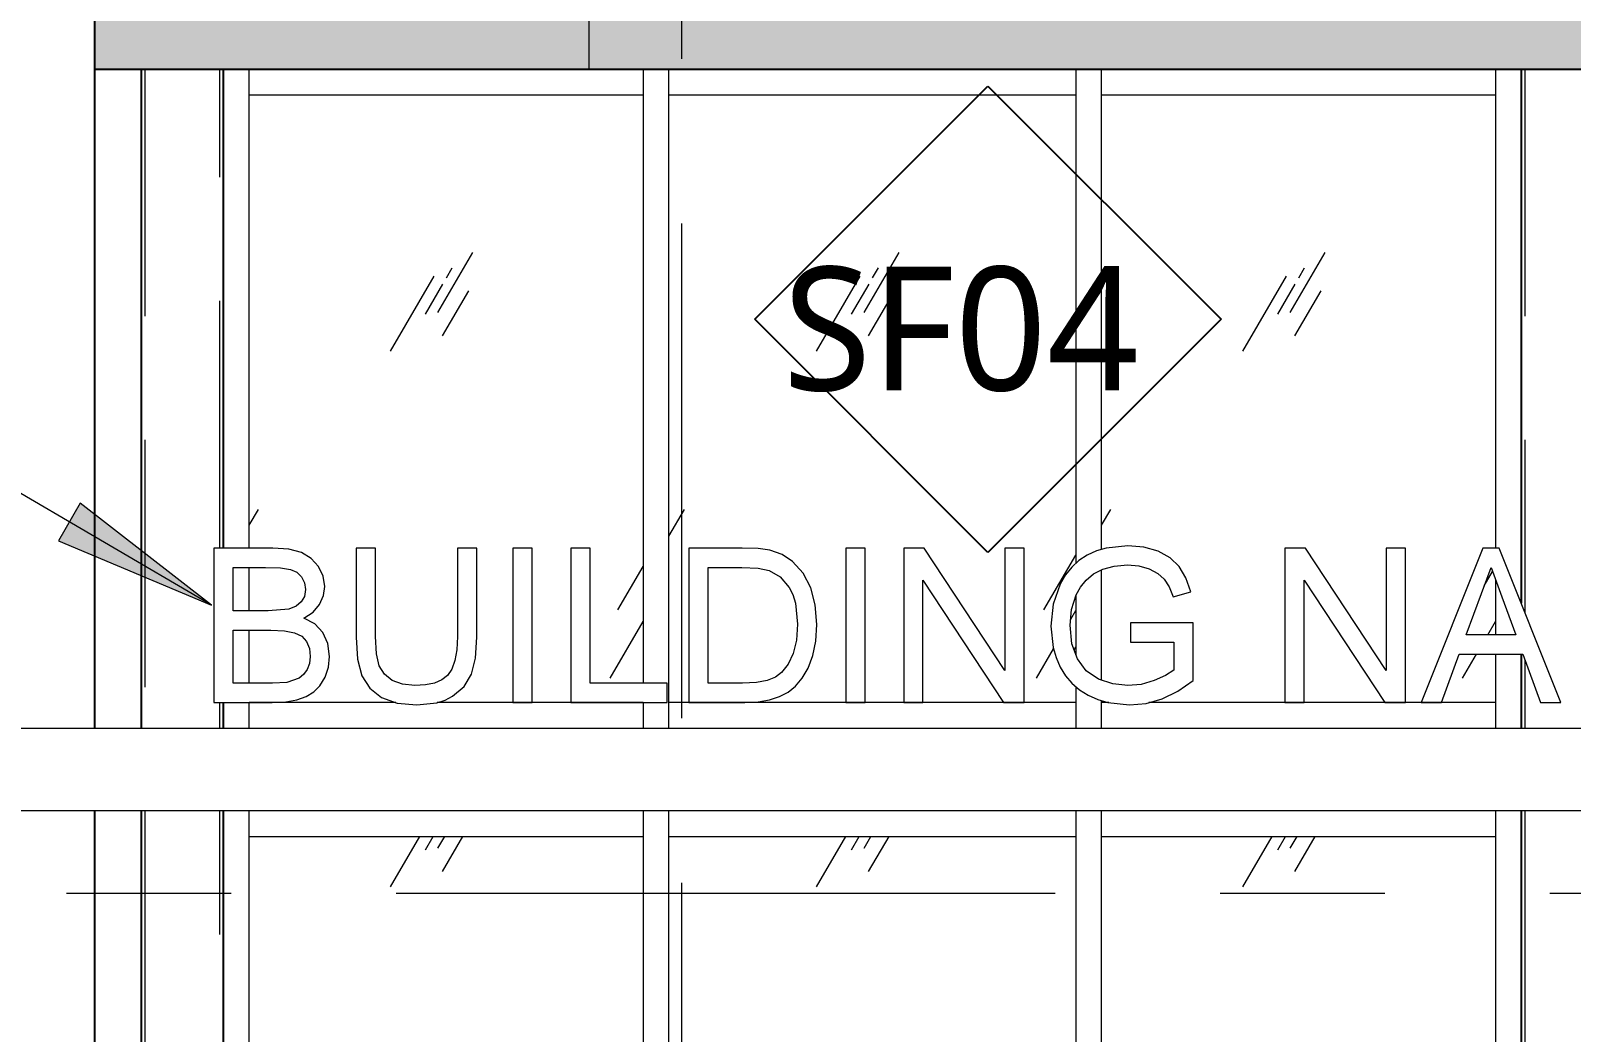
# Model space of a CAD drawing. Header units: inches. Extents: x 6 to 15224, y -733 to 6300.
# Drawn here: x 1395 to 1544.5, y 5207.5 to 5304.7 of the extents above; entities that cross this region are included whole.
import ezdxf

# ---------------------------------------------------------------- set-up
doc = ezdxf.new("R2010")
doc.units = ezdxf.units.IN
doc.header["$MEASUREMENT"] = 0
for name, pattern in [('Center 1_2_', [112, 64, -16, 16, -16]), ('Center 3_8_', [96, 48, -16, 16, -16]), ('Hidden 3_16_', [36, 24, -12])]:
    doc.linetypes.add(name, pattern=pattern)
for name, color, linetype, lineweight in [('A-ANNO-NOTE', 131, 'Continuous', 25), ('A-DETL', 90, 'Continuous', 13), ('A-FLOR-LEVL', 51, 'Continuous', 13), ('A-GENM', 13, 'Continuous', 18), ('A-GLAZ-CURT', 52, 'Continuous', 13), ('A-GLAZ-CWMG', 51, 'Continuous', 13), ('A-ROOF', 132, 'Continuous', 18), ('A-WALL', 113, 'Continuous', 25), ('A-WALL-PATT', 111, 'Continuous', 25), ('G-ANNO-TEXT', 231, 'Continuous', 13), ('S-COLS', 52, 'Continuous', 25), ('S-GRID', 1, 'Continuous', 13)]:
    doc.layers.add(name, color=color, linetype=linetype, lineweight=lineweight)
doc.styles.add('Open Sans_5', font='OpenSans-Regular.ttf', dxfattribs={"height": 12})

# ---------------------------------------------------------------- blocks, each defined once
blk = doc.blocks.new('HSS-Hollow Structural Section-Column-IL - HSS8X8X_375-12383870-WEST ELEVATION')
at = {"layer": 'S-COLS'}
for p, q in [((-3865.5, 5301), (-3865.5, 5237)), ((-3857.5, 5254.5), (-3857.5, 5301)), ((-3857.5, 5237), (-3857.5, 5239.51)), ((-3865.5, 5229), (-3865.5, 5109)), ((-3857.5, 5109), (-3857.5, 5229))]:
    blk.add_line(p, q, dxfattribs=at)
at = {"layer": 'S-COLS', "linetype": 'Hidden 3_16_', "lineweight": 18}
for p, q in [((-3865.15, 5301), (-3865.15, 5237)), ((-3857.85, 5254.5), (-3857.85, 5301)), ((-3857.85, 5237), (-3857.85, 5239.51)), ((-3865.15, 5229), (-3865.15, 5109)), ((-3857.85, 5109), (-3857.85, 5229))]:
    blk.add_line(p, q, dxfattribs=at)
blk = doc.blocks.new('HSS-Hollow Structural Section-Column-IL - HSS8X8X_375-V57-WEST ELEVATION')
at = {"layer": 'S-COLS'}
for p, q in [((-3731.5, 5301), (-3731.5, 5249.14)), ((-3731.5, 5244.19), (-3731.5, 5237)), ((-3731.5, 5229), (-3731.5, 5109))]:
    blk.add_line(p, q, dxfattribs=at)
at = {"layer": 'S-COLS', "linetype": 'Hidden 3_16_', "lineweight": 18}
for p, q in [((-3731.15, 5301), (-3731.15, 5248.27)), ((-3731.15, 5243.65), (-3731.15, 5237)), ((-3731.15, 5229), (-3731.15, 5109))]:
    blk.add_line(p, q, dxfattribs=at)
blk = doc.blocks.new('Rectangular Mullion - 2 1_2_ x 5_-20065410-WEST ELEVATION')
at = {"layer": 'A-GLAZ-CWMG'}
for q in [(-3855, 5301), (-3825.8125, 5298.5)]:
    blk.add_line((-3855, 5298.5), q, dxfattribs=at)
blk = doc.blocks.new('Rectangular Mullion - 2 1_2_ x 5_-20066110-WEST ELEVATION')
at = {"layer": 'A-GLAZ-CWMG'}
for p, q in [((-3772.25, 5298.5), (-3772.25, 5301)), ((-3734, 5301), (-3734, 5298.5)), ((-3772.25, 5298.5), (-3734, 5298.5))]:
    blk.add_line(p, q, dxfattribs=at)
blk = doc.blocks.new('System Panel - Glazed-20066122-WEST ELEVATION')
at = {"layer": 'A-GLAZ-CURT'}
h = blk.add_hatch(dxfattribs=at)
h.set_pattern_fill('FP_127', color=256, style=0, pattern_type=2)
h.set_pattern_definition([(59.808, (-3828.378, 5308.806), (144.0017, 239.99866), [9, -754.581]), (59.808, (-3829.112, 5302.193), (144.0017, 239.99866), [12, -751.581]), (59.808, (-3823.927, 5307.623), (144.0017, 239.99866), [6, -757.581]), (59.808, (-3825.516, 5304.844), (144.0017, 239.99866), [2, -761.581]), (59.808, (-3822.821, 5305.598), (144.0017, 239.99866), [15, -748.581]), (59.808, (-3797.403, 5275.404), (144.0017, 239.99866), [5.062, -758.519]), (59.808, (-3797.844, 5277.668), (144.0017, 239.99866), [6.75, -756.831]), (59.808, (-3799.053, 5277.525), (144.0017, 239.99866), [3.375, -760.206]), (59.808, (-3797.022, 5281.029), (144.0017, 239.99866), [1.125, -762.456]), (59.808, (-3802.236, 5274.297), (144.0017, 239.99866), [8.438, -755.144])])
h.paths.add_polyline_path([(-3855, 5239.5), (-3840.76, 5239.5), (-3842.16, 5240), (-3843.3, 5240.89), (-3844.1, 5242.25), (-3844.48, 5243.72), (-3844.63, 5245.92), (-3844.63, 5254.5), (-3842.75, 5254.5), (-3842.75, 5245.85), (-3842.66, 5244.23), (-3842.38, 5243.06), (-3841.88, 5242.25), (-3841.11, 5241.65), (-3840.11, 5241.27), (-3838.73, 5241.16), (-3837.88, 5241.21), (-3836.79, 5241.49), (-3836.29, 5241.7), (-3835.65, 5242.27), (-3835.32, 5242.74), (-3834.98, 5243.83), (-3834.85, 5244.63), (-3834.79, 5245.92), (-3834.79, 5254.5), (-3832.92, 5254.5), (-3832.92, 5245.85), (-3833.1, 5243.57), (-3833.42, 5242.27), (-3834.14, 5241.06), (-3835.26, 5240.11), (-3836.29, 5239.64), (-3836.74, 5239.5), (-3823.78, 5239.51), (-3823.78, 5254.5), (-3821.91, 5254.5), (-3821.91, 5241.38), (-3816.75, 5241.38), (-3816.75, 5298.5), (-3855, 5298.5), (-3855, 5254.5), (-3851.95, 5254.44), (-3851, 5254.35), (-3849.92, 5254.06), (-3848.98, 5253.5), (-3848.27, 5252.7), (-3847.82, 5251.77), (-3847.67, 5250.78), (-3847.83, 5249.81), (-3848.17, 5249.03), (-3848.8, 5248.29), (-3849.69, 5247.71), (-3848.63, 5247.15), (-3847.85, 5246.31), (-3847.36, 5245.23), (-3847.2, 5243.96), (-3847.36, 5242.78), (-3847.64, 5241.96), (-3848.14, 5241.14), (-3848.79, 5240.5), (-3849.47, 5240.09), (-3850.36, 5239.77), (-3851.45, 5239.57), (-3853.83, 5239.51), (-3855, 5239.51)])
h.paths.add_polyline_path([(-3829.4, 5239.51), (-3829.4, 5254.5), (-3827.53, 5254.5), (-3827.53, 5239.51), (-3828.72, 5239.51)])
h.paths.add_polyline_path([(-3855, 5241.38), (-3852.73, 5241.38), (-3851.14, 5241.52), (-3850.16, 5241.87), (-3849.69, 5242.27), (-3849.38, 5242.7), (-3849.15, 5243.29), (-3849.08, 5243.98), (-3849.16, 5244.74), (-3849.43, 5245.42), (-3849.9, 5245.94), (-3850.6, 5246.29), (-3851.58, 5246.47), (-3853.83, 5246.54), (-3855, 5246.54)])
h.paths.add_polyline_path([(-3853.83, 5248.41), (-3852.73, 5248.44), (-3851.15, 5248.57), (-3850.45, 5248.85), (-3849.92, 5249.31), (-3849.63, 5249.88), (-3849.54, 5250.48), (-3849.64, 5251.14), (-3849.92, 5251.71), (-3850.52, 5252.21), (-3851.15, 5252.45), (-3851.95, 5252.58), (-3855, 5252.63), (-3855, 5248.41)])
blk = doc.blocks.new('Rectangular Mullion - 2 1_2_ x 5_-12391196-WEST ELEVATION')
at = {"layer": 'A-GLAZ-CWMG'}
for p, q in [((-3734, 5238.25), (-3734, 5237)), ((-3731.5, 5237), (-3731.5, 5238.25)), ((-3734, 5229), (-3734, 5227.75)), ((-3731.5, 5227.75), (-3731.5, 5229))]:
    blk.add_line(p, q, dxfattribs=at)
blk = doc.blocks.new('System Panel - Glazed-20066124-WEST ELEVATION')
at = {"layer": 'A-GLAZ-CURT'}
h = blk.add_hatch(dxfattribs=at)
h.set_pattern_fill('FP_128', color=256, style=0, pattern_type=2)
h.set_pattern_definition([(59.808, (-3828.378, 5256.806), (144.0017, 239.99866), [9, -754.581]), (59.808, (-3829.112, 5250.193), (144.0017, 239.99866), [12, -751.581]), (59.808, (-3823.927, 5255.623), (144.0017, 239.99866), [6, -757.581]), (59.808, (-3825.516, 5252.844), (144.0017, 239.99866), [2, -761.581]), (59.808, (-3822.821, 5253.598), (144.0017, 239.99866), [15, -748.581]), (59.808, (-3797.403, 5223.404), (144.0017, 239.99866), [5.062, -758.519]), (59.808, (-3797.844, 5225.668), (144.0017, 239.99866), [6.75, -756.831]), (59.808, (-3799.053, 5225.525), (144.0017, 239.99866), [3.375, -760.206]), (59.808, (-3797.022, 5229.029), (144.0017, 239.99866), [1.125, -762.456]), (59.808, (-3802.236, 5222.297), (144.0017, 239.99866), [8.438, -755.144])])
h.paths.add_polyline_path([(-3855, 5207.5), (-3816.75, 5207.5), (-3816.75, 5226.5), (-3855, 5226.5), (-3855, 5214.65)])
blk = doc.blocks.new('Rectangular Mullion - 2 1_2_ x 5_-12386204-WEST ELEVATION')
at = {"layer": 'A-GLAZ-CWMG'}
for p, q in [((-3734, 5227.75), (-3734, 5206.25)), ((-3731.5, 5206.25), (-3731.5, 5227.75))]:
    blk.add_line(p, q, dxfattribs=at)
blk = doc.blocks.new('Rectangular Mullion - 2 1_2_ x 5_-12391197-WEST ELEVATION')
at = {"layer": 'A-GLAZ-CWMG'}
for p, q in [((-3734, 5301), (-3734, 5254.5)), ((-3731.5, 5249.14), (-3731.5, 5301)), ((-3734, 5251.43), (-3734, 5246.07)), ((-3734, 5244.19), (-3734, 5238.25)), ((-3731.5, 5238.25), (-3731.5, 5244.19))]:
    blk.add_line(p, q, dxfattribs=at)
blk = doc.blocks.new('Rectangular Mullion - 2 1_2_ x 5_-V58-WEST ELEVATION')
at = {"layer": 'A-GLAZ-CWMG'}
for p, q in [((-3855, 5237), (-3855, 5239.5)), ((-3840.76, 5239.5), (-3855, 5239.5)), ((-3825.81, 5239.5), (-3836.74, 5239.5))]:
    blk.add_line(p, q, dxfattribs=at)
blk = doc.blocks.new('Rectangular Mullion - 2 1_2_ x 5_-V59-WEST ELEVATION')
at = {"layer": 'A-GLAZ-CWMG'}
for q in [(-3825.8125, 5239.5), (-3816.75, 5237)]:
    blk.add_line((-3816.75, 5239.5), q, dxfattribs=at)
blk = doc.blocks.new('Rectangular Mullion - 2 1_2_ x 5_-V60-WEST ELEVATION')
at = {"layer": 'A-GLAZ-CWMG'}
for q in [(-3855, 5229), (-3825.8125, 5226.5)]:
    blk.add_line((-3855, 5226.5), q, dxfattribs=at)
blk = doc.blocks.new('Rectangular Mullion - 2 1_2_ x 5_-V61-WEST ELEVATION')
at = {"layer": 'A-GLAZ-CWMG'}
for p in [(-3816.75, 5229), (-3825.8125, 5226.5)]:
    blk.add_line(p, (-3816.75, 5226.5), dxfattribs=at)
blk = doc.blocks.new('Rectangular Mullion - 2 1_2_ x 5_-12386209-WEST ELEVATION')
at = {"layer": 'A-GLAZ-CWMG'}
for p, q in [((-3857.5, 5227.75), (-3857.5, 5206.25)), ((-3855, 5206.25), (-3855, 5227.75))]:
    blk.add_line(p, q, dxfattribs=at)
blk = doc.blocks.new('Rectangular Mullion - 2 1_2_ x 5_-12391200-WEST ELEVATION')
at = {"layer": 'A-GLAZ-CWMG'}
for p, q in [((-3857.5, 5238.25), (-3857.5, 5237)), ((-3855, 5237), (-3855, 5238.25)), ((-3857.5, 5229), (-3857.5, 5227.75)), ((-3855, 5227.75), (-3855, 5229))]:
    blk.add_line(p, q, dxfattribs=at)
blk = doc.blocks.new('Rectangular Mullion - 2 1_2_ x 5_-12391201-WEST ELEVATION')
at = {"layer": 'A-GLAZ-CWMG'}
for p, q in [((-3857.5, 5301), (-3857.5, 5254.5)), ((-3855, 5254.5), (-3855, 5301)), ((-3855, 5248.41), (-3855, 5252.63)), ((-3855, 5241.38), (-3855, 5246.54)), ((-3857.5, 5239.51), (-3857.5, 5238.25)), ((-3855, 5238.25), (-3855, 5239.51))]:
    blk.add_line(p, q, dxfattribs=at)
blk = doc.blocks.new('System Panel - Glazed-20066280-WEST ELEVATION')
at = {"layer": 'A-GLAZ-CURT'}
h = blk.add_hatch(dxfattribs=at)
h.set_pattern_fill('FP_130', color=256, style=0, pattern_type=2)
h.set_pattern_definition([(59.808, (-3787.003, 5256.806), (144.0017, 239.99866), [9, -754.581]), (59.808, (-3787.737, 5250.193), (144.0017, 239.99866), [12, -751.581]), (59.808, (-3782.552, 5255.623), (144.0017, 239.99866), [6, -757.581]), (59.808, (-3784.141, 5252.844), (144.0017, 239.99866), [2, -761.581]), (59.808, (-3781.446, 5253.598), (144.0017, 239.99866), [15, -748.581]), (59.808, (-3756.028, 5223.404), (144.0017, 239.99866), [5.062, -758.519]), (59.808, (-3756.469, 5225.668), (144.0017, 239.99866), [6.75, -756.831]), (59.808, (-3757.678, 5225.525), (144.0017, 239.99866), [3.375, -760.206]), (59.808, (-3755.647, 5229.029), (144.0017, 239.99866), [1.125, -762.456]), (59.808, (-3760.861, 5222.297), (144.0017, 239.99866), [8.438, -755.144])])
h.paths.add_polyline_path([(-3786.86, 5207.5), (-3774.75, 5207.5), (-3774.75, 5226.5), (-3814.25, 5226.5), (-3814.25, 5207.5), (-3795.23, 5207.5)])
blk = doc.blocks.new('System Panel - Glazed-20066282-WEST ELEVATION')
at = {"layer": 'A-GLAZ-CURT'}
h = blk.add_hatch(dxfattribs=at)
h.set_pattern_fill('FP_131', color=256, style=0, pattern_type=2)
h.set_pattern_definition([(59.808, (-3787.003, 5308.806), (144.0017, 239.99866), [9, -754.581]), (59.808, (-3787.737, 5302.193), (144.0017, 239.99866), [12, -751.581]), (59.808, (-3782.552, 5307.623), (144.0017, 239.99866), [6, -757.581]), (59.808, (-3784.141, 5304.844), (144.0017, 239.99866), [2, -761.581]), (59.808, (-3781.446, 5305.598), (144.0017, 239.99866), [15, -748.581]), (59.808, (-3756.028, 5275.404), (144.0017, 239.99866), [5.062, -758.519]), (59.808, (-3756.469, 5277.668), (144.0017, 239.99866), [6.75, -756.831]), (59.808, (-3757.678, 5277.525), (144.0017, 239.99866), [3.375, -760.206]), (59.808, (-3755.647, 5281.029), (144.0017, 239.99866), [1.125, -762.456]), (59.808, (-3760.861, 5274.297), (144.0017, 239.99866), [8.438, -755.144])])
h.paths.add_polyline_path([(-3814.25, 5239.5), (-3774.75, 5239.5), (-3774.75, 5241.05), (-3775.12, 5241.37), (-3775.75, 5242.11), (-3776.26, 5242.95), (-3776.66, 5243.87), (-3776.95, 5244.84), (-3777.17, 5247.01), (-3776.92, 5249.11), (-3776.26, 5251.01), (-3775.76, 5251.89), (-3775.15, 5252.65), (-3774.75, 5253.02), (-3774.75, 5298.5), (-3814.25, 5298.5), (-3814.25, 5239.51)])
h.paths.add_polyline_path([(-3795.23, 5239.51), (-3797.08, 5239.51), (-3797.08, 5254.5), (-3795.21, 5254.5), (-3795.21, 5239.51)])
h.paths.add_polyline_path([(-3789.59, 5239.51), (-3791.46, 5239.51), (-3791.46, 5254.5), (-3789.46, 5254.5), (-3781.63, 5242.62), (-3781.63, 5254.5), (-3779.75, 5254.5), (-3779.75, 5239.51), (-3781.76, 5239.51), (-3789.59, 5251.39), (-3789.59, 5240.5)])
h.paths.add_polyline_path([(-3812.31, 5239.51), (-3812.31, 5254.5), (-3805.59, 5254.44), (-3804.46, 5254.28), (-3803.27, 5253.87), (-3802.26, 5253.21), (-3801.22, 5252.07), (-3800.48, 5250.65), (-3800.04, 5248.98), (-3799.89, 5247.09), (-3800.04, 5245.25), (-3800.29, 5244.06), (-3800.75, 5242.86), (-3801.32, 5241.88), (-3801.97, 5241.11), (-3802.69, 5240.52), (-3803.5, 5240.08), (-3804.71, 5239.73), (-3805.75, 5239.57), (-3807.12, 5239.51), (-3811.98, 5239.51)])
h.paths.add_polyline_path([(-3810.43, 5241.38), (-3806.89, 5241.4), (-3805.6, 5241.48), (-3804.48, 5241.75), (-3803.92, 5241.98), (-3803.32, 5242.42), (-3802.66, 5243.23), (-3802.18, 5244.28), (-3801.87, 5245.57), (-3801.77, 5247.11), (-3801.97, 5249.16), (-3802.22, 5249.98), (-3802.57, 5250.66), (-3803.45, 5251.7), (-3804.51, 5252.33), (-3805.59, 5252.55), (-3807.17, 5252.63), (-3810.43, 5252.63), (-3810.43, 5249.11)])
h.paths.add_polyline_path([(-3774.75, 5244.16), (-3774.75, 5249.85), (-3775.16, 5248.54), (-3775.3, 5246.93), (-3775.13, 5245.22), (-3774.98, 5244.8)])
blk = doc.blocks.new('Rectangular Mullion - 2 1_2_ x 5_-V67-WEST ELEVATION')
at = {"layer": 'A-GLAZ-CWMG'}
for p, q in [((-3814.25, 5237), (-3814.25, 5239.5)), ((-3774.75, 5239.5), (-3814.25, 5239.5)), ((-3774.75, 5239.5), (-3774.75, 5237))]:
    blk.add_line(p, q, dxfattribs=at)
blk = doc.blocks.new('Rectangular Mullion - 2 1_2_ x 5_-V68-WEST ELEVATION')
at = {"layer": 'A-GLAZ-CWMG'}
for p, q in [((-3814.25, 5226.5), (-3814.25, 5229)), ((-3774.75, 5229), (-3774.75, 5226.5)), ((-3814.25, 5226.5), (-3774.75, 5226.5))]:
    blk.add_line(p, q, dxfattribs=at)
blk = doc.blocks.new('Rectangular Mullion - 2 1_2_ x 5_-20066117-WEST ELEVATION')
at = {"layer": 'A-GLAZ-CWMG'}
for p in [(-3816.75, 5301), (-3825.8125, 5298.5)]:
    blk.add_line(p, (-3816.75, 5298.5), dxfattribs=at)
blk = doc.blocks.new('Rectangular Mullion - 2 1_2_ x 5_-12386201-WEST ELEVATION')
at = {"layer": 'A-GLAZ-CWMG'}
for p, q in [((-3816.75, 5227.75), (-3816.75, 5206.25)), ((-3814.25, 5206.25), (-3814.25, 5227.75))]:
    blk.add_line(p, q, dxfattribs=at)
blk = doc.blocks.new('Rectangular Mullion - 2 1_2_ x 5_-12391192-WEST ELEVATION')
at = {"layer": 'A-GLAZ-CWMG'}
for p, q in [((-3816.75, 5238.25), (-3816.75, 5237)), ((-3814.25, 5237), (-3814.25, 5238.25)), ((-3816.75, 5229), (-3816.75, 5227.75)), ((-3814.25, 5227.75), (-3814.25, 5229))]:
    blk.add_line(p, q, dxfattribs=at)
blk = doc.blocks.new('Rectangular Mullion - 2 1_2_ x 5_-12391193-WEST ELEVATION')
at = {"layer": 'A-GLAZ-CWMG'}
for p, q in [((-3816.75, 5301), (-3816.75, 5241.38)), ((-3814.25, 5238.25), (-3814.25, 5301)), ((-3816.75, 5239.51), (-3816.75, 5238.25))]:
    blk.add_line(p, q, dxfattribs=at)
blk = doc.blocks.new('System Panel - Glazed-20066134-WEST ELEVATION')
at = {"layer": 'A-GLAZ-CURT'}
h = blk.add_hatch(dxfattribs=at)
h.set_pattern_fill('FP_133', color=256, style=0, pattern_type=2)
h.set_pattern_definition([(59.808, (-3745.628, 5256.806), (144.0017, 239.99866), [9, -754.581]), (59.808, (-3746.362, 5250.193), (144.0017, 239.99866), [12, -751.581]), (59.808, (-3741.177, 5255.623), (144.0017, 239.99866), [6, -757.581]), (59.808, (-3742.766, 5252.844), (144.0017, 239.99866), [2, -761.581]), (59.808, (-3740.071, 5253.598), (144.0017, 239.99866), [15, -748.581]), (59.808, (-3714.653, 5223.404), (144.0017, 239.99866), [5.062, -758.519]), (59.808, (-3715.094, 5225.668), (144.0017, 239.99866), [6.75, -756.831]), (59.808, (-3716.303, 5225.525), (144.0017, 239.99866), [3.375, -760.206]), (59.808, (-3714.272, 5229.029), (144.0017, 239.99866), [1.125, -762.456]), (59.808, (-3719.486, 5222.297), (144.0017, 239.99866), [8.438, -755.144])])
h.paths.add_polyline_path([(-3745, 5207.5), (-3734, 5207.5), (-3734, 5226.5), (-3772.25, 5226.5), (-3772.25, 5207.5), (-3753.38, 5207.5)])
blk = doc.blocks.new('System Panel - Glazed-20066136-WEST ELEVATION')
at = {"layer": 'A-GLAZ-CURT'}
h = blk.add_hatch(dxfattribs=at)
h.set_pattern_fill('FP_134', color=256, style=0, pattern_type=2)
h.set_pattern_definition([(59.808, (-3745.628, 5308.806), (144.0017, 239.99866), [9, -754.581]), (59.808, (-3746.362, 5302.193), (144.0017, 239.99866), [12, -751.581]), (59.808, (-3741.177, 5307.623), (144.0017, 239.99866), [6, -757.581]), (59.808, (-3742.766, 5304.844), (144.0017, 239.99866), [2, -761.581]), (59.808, (-3740.071, 5305.598), (144.0017, 239.99866), [15, -748.581]), (59.808, (-3714.653, 5275.404), (144.0017, 239.99866), [5.062, -758.519]), (59.808, (-3715.094, 5277.668), (144.0017, 239.99866), [6.75, -756.831]), (59.808, (-3716.303, 5277.525), (144.0017, 239.99866), [3.375, -760.206]), (59.808, (-3714.272, 5281.029), (144.0017, 239.99866), [1.125, -762.456]), (59.808, (-3719.486, 5274.297), (144.0017, 239.99866), [8.438, -755.144])])
h.paths.add_polyline_path([(-3772.25, 5239.5), (-3771.65, 5239.51), (-3772.25, 5239.69), (-3772.25, 5239.51)])
h.paths.add_polyline_path([(-3766.2, 5239.5), (-3734, 5239.5), (-3734, 5244.19), (-3737.52, 5244.19), (-3739.24, 5239.51), (-3741.22, 5239.51), (-3735.23, 5254.5), (-3734, 5254.5), (-3734, 5298.5), (-3772.25, 5298.5), (-3772.25, 5254.37), (-3771.8, 5254.5), (-3769.69, 5254.73), (-3768.15, 5254.6), (-3766.76, 5254.2), (-3765.44, 5253.42), (-3764.71, 5252.72), (-3764, 5251.49), (-3763.57, 5250.24), (-3765.3, 5249.75), (-3765.69, 5250.74), (-3766.31, 5251.62), (-3766.78, 5252.05), (-3767.62, 5252.48), (-3768.62, 5252.77), (-3769.72, 5252.86), (-3771.02, 5252.76), (-3772.25, 5252.39), (-3772.25, 5241.68), (-3771.16, 5241.31), (-3769.54, 5241.16), (-3768.4, 5241.27), (-3767.12, 5241.64), (-3766.03, 5242.13), (-3765.23, 5242.66), (-3765.23, 5245.37), (-3769.45, 5245.37), (-3769.45, 5247.24), (-3763.36, 5247.24), (-3763.36, 5241.64), (-3765.07, 5240.5), (-3766.37, 5239.87), (-3767.67, 5239.5), (-3766.37, 5239.5)])
h.paths.add_polyline_path([(-3742.75, 5239.51), (-3744.76, 5239.51), (-3752.59, 5251.39), (-3752.59, 5239.51), (-3754.46, 5239.51), (-3754.46, 5254.5), (-3752.45, 5254.5), (-3744.62, 5242.62), (-3744.62, 5254.5), (-3742.75, 5254.5), (-3742.75, 5240.5)])
h.paths.add_polyline_path([(-3736.63, 5246.07), (-3734, 5246.07), (-3734, 5251.43), (-3734.44, 5252.63), (-3736.84, 5246.07)])
blk = doc.blocks.new('Rectangular Mullion - 2 1_2_ x 5_-20066278-WEST ELEVATION')
at = {"layer": 'A-GLAZ-CWMG'}
for p, q in [((-3814.25, 5298.5), (-3814.25, 5301)), ((-3774.75, 5301), (-3774.75, 5298.5)), ((-3814.25, 5298.5), (-3774.75, 5298.5))]:
    blk.add_line(p, q, dxfattribs=at)
blk = doc.blocks.new('Rectangular Mullion - 2 1_2_ x 5_-V69-WEST ELEVATION')
at = {"layer": 'A-GLAZ-CWMG'}
for p, q in [((-3772.25, 5237), (-3772.25, 5239.5)), ((-3771.54, 5239.5), (-3772.25, 5239.5)), ((-3734, 5239.5), (-3767.67, 5239.5)), ((-3734, 5239.5), (-3734, 5237))]:
    blk.add_line(p, q, dxfattribs=at)
blk = doc.blocks.new('Rectangular Mullion - 2 1_2_ x 5_-V70-WEST ELEVATION')
at = {"layer": 'A-GLAZ-CWMG'}
for p, q in [((-3772.25, 5226.5), (-3772.25, 5229)), ((-3734, 5229), (-3734, 5226.5)), ((-3772.25, 5226.5), (-3734, 5226.5))]:
    blk.add_line(p, q, dxfattribs=at)
blk = doc.blocks.new('Rectangular Mullion - 2 1_2_ x 5_-V71-WEST ELEVATION')
at = {"layer": 'A-GLAZ-CWMG'}
for p, q in [((-3774.75, 5301), (-3774.75, 5253.02)), ((-3772.25, 5254.37), (-3772.25, 5301)), ((-3772.25, 5241.68), (-3772.25, 5252.39)), ((-3774.75, 5249.85), (-3774.75, 5244.16)), ((-3774.75, 5241.05), (-3774.75, 5238.25)), ((-3772.25, 5238.25), (-3772.25, 5239.69))]:
    blk.add_line(p, q, dxfattribs=at)
blk = doc.blocks.new('SYM Window Tag-Dumb-AM - Window Tag - Dumb-23030-WEST ELEVATION')
at = {"layer": 'A-ANNO-NOTE'}
for p, q in [((-3805.91, 5160.19), (-3783.28, 5182.82)), ((-3783.28, 5182.82), (-3760.65, 5160.19)), ((-3783.28, 5137.56), (-3805.91, 5160.19)), ((-3760.65, 5160.19), (-3783.28, 5137.56))]:
    blk.add_line(p, q, dxfattribs=at)

msp = doc.modelspace()

# ---------------------------------------------------------------- hatches: boundary and pattern name
at = {"layer": 'A-WALL-PATT'}
msp.add_hatch(color=256, dxfattribs=at).paths.add_polyline_path([(1401.17166239, 5301), (1412.29666239, 5301), (1412.29666239, 5349), (1401.17166239, 5349), (1401.17166239, 5309.42102351)])
h = msp.add_hatch(color=256, dxfattribs=at)
h.paths.add_polyline_path([(1689.17166239, 5109), (1689.17166239, 5229), (1623.67166239, 5229), (1623.67166239, 5109), (1685.22541627, 5109)])
h.paths.add_polyline_path([(1623.67166239, 5237), (1689.17166239, 5237), (1689.17166239, 5349), (1412.29666239, 5349), (1412.29666239, 5301), (1623.67166239, 5301), (1623.67166239, 5266.34227351)])
at = {"layer": 'G-ANNO-TEXT'}
msp.add_hatch(color=7, dxfattribs=at).paths.add_polyline_path([(1412.51077992, 5248.94351193), (1399.77151286, 5258.85048746), (1397.64147891, 5255.21575052)])

# ---------------------------------------------------------------- linework, layer by layer
at = {"layer": 'A-DETL', "lineweight": 18}
msp.add_line((1449.17166239, 5301), (1449.17166239, 5319), dxfattribs=at)
at = {"layer": 'A-FLOR-LEVL', "linetype": 'Center 1_2_'}
msp.add_line((1318.4277019, 5221), (5455.71284829, 5221), dxfattribs=at)
at = {"layer": 'A-GENM'}
for p, q in [((1418.44857381, 5254.4989764), (1412.72907062, 5254.4989764)), ((1412.72907062, 5254.4989764), (1412.72907062, 5239.5104383)), ((1420.02162015, 5254.38873965), (1418.44857381, 5254.4989764)), ((1421.24977642, 5254.05802941), (1420.02162015, 5254.38873965)), ((1422.19113419, 5253.49861223), (1421.24977642, 5254.05802941)), ((1428.42019644, 5254.4989764), (1426.54662918, 5254.4989764)), ((1426.54662918, 5254.4989764), (1426.54662918, 5245.85202436)), ((1428.42019644, 5245.91789196), (1428.42019644, 5254.4989764)), ((1436.3828573, 5254.4989764), (1436.3828573, 5245.91789196)), ((1438.25642456, 5254.4989764), (1436.3828573, 5254.4989764)), ((1438.25642456, 5245.85202436), (1438.25642456, 5254.4989764)), ((1443.64293044, 5254.4989764), (1441.76936318, 5254.4989764)), ((1441.76936318, 5254.4989764), (1441.76936318, 5239.5104383)), ((1443.64293044, 5239.5104383), (1443.64293044, 5254.4989764)), ((1449.26363223, 5254.4989764), (1447.39006497, 5254.4989764)), ((1447.39006497, 5254.4989764), (1447.39006497, 5239.5104383)), ((1449.26363223, 5241.38400556), (1449.26363223, 5254.4989764)), ((1464.03627097, 5254.4989764), (1458.86566444, 5254.4989764)), ((1458.86566444, 5254.4989764), (1458.86566444, 5239.5104383)), ((1465.58141506, 5254.44500156), (1464.03627097, 5254.4989764)), ((1466.71122735, 5254.28307704), (1465.58141506, 5254.44500156)), ((1467.90599241, 5253.86683041), (1466.71122735, 5254.28307704)), ((1468.91413261, 5253.2108989), (1467.90599241, 5253.86683041)), ((1475.96196571, 5254.4989764), (1474.08839845, 5254.4989764)), ((1474.08839845, 5254.4989764), (1474.08839845, 5239.5104383)), ((1475.96196571, 5239.5104383), (1475.96196571, 5254.4989764)), ((1481.71440269, 5254.4989764), (1479.70910023, 5254.4989764)), ((1479.70910023, 5254.4989764), (1479.70910023, 5239.5104383)), ((1489.54532835, 5242.62451201), (1481.71440269, 5254.4989764)), ((1491.41889562, 5254.4989764), (1489.54532835, 5254.4989764)), ((1489.54532835, 5254.4989764), (1489.54532835, 5242.62451201)), ((1491.41889562, 5239.5104383), (1491.41889562, 5254.4989764)), ((1497.53360439, 5253.81468523), (1496.72729807, 5253.29472)), ((1498.42235957, 5254.21652332), (1497.53360439, 5253.81468523)), ((1499.37606751, 5254.50355053), (1498.42235957, 5254.21652332)), ((1501.47834171, 5254.7331723), (1499.37606751, 5254.50355053)), ((1503.02165615, 5254.60006486), (1501.47834171, 5254.7331723)), ((1504.40944987, 5254.20074254), (1503.02165615, 5254.60006486)), ((1505.57814234, 5253.56402242), (1504.40944987, 5254.20074254)), ((1518.71735611, 5254.4989764), (1516.71205365, 5254.4989764)), ((1516.71205365, 5254.4989764), (1516.71205365, 5239.5104383)), ((1526.54828177, 5242.62451201), (1518.71735611, 5254.4989764)), ((1528.42184904, 5254.4989764), (1526.54828177, 5254.4989764)), ((1526.54828177, 5254.4989764), (1526.54828177, 5242.62451201)), ((1528.42184904, 5239.5104383), (1528.42184904, 5254.4989764)), ((1535.93807395, 5254.4989764), (1529.95510037, 5239.5104383)), ((1537.53353357, 5254.4989764), (1535.93807395, 5254.4989764)), ((1543.51650715, 5239.5104383), (1537.53353357, 5254.4989764)), ((1414.60263788, 5248.40988279), (1414.60263788, 5252.62540913)), ((1414.60263788, 5252.62540913), (1417.76428264, 5252.62540913)), ((1417.76428264, 5252.62540913), (1419.21885878, 5252.57646585)), ((1419.21885878, 5252.57646585), (1420.17210932, 5252.42963599)), ((1420.17210932, 5252.42963599), (1420.79327737, 5252.15107094)), ((1422.90378502, 5252.70225467), (1422.19113419, 5253.49861223)), ((1423.35250804, 5251.76547103), (1422.90378502, 5252.70225467)), ((1460.73923171, 5241.38400556), (1460.73923171, 5252.62540913)), ((1460.73923171, 5252.62540913), (1464.00333717, 5252.62540913)), ((1464.00333717, 5252.62540913), (1465.58232989, 5252.55039326)), ((1465.58232989, 5252.55039326), (1466.659997, 5252.32534563)), ((1466.659997, 5252.32534563), (1467.71891013, 5251.69960344)), ((1469.95063247, 5252.06919385), (1468.91413261, 5253.2108989)), ((1496.02093669, 5252.65331138), (1495.41452023, 5251.89045938)), ((1496.72729807, 5253.29472), (1496.02093669, 5252.65331138)), ((1498.13647589, 5251.98777418), (1499.05038883, 5252.45525117)), ((1499.05038883, 5252.45525117), (1500.15595818, 5252.75851657)), ((1500.15595818, 5252.75851657), (1501.44906723, 5252.85960504)), ((1501.44906723, 5252.85960504), (1502.55372175, 5252.7658352)), ((1502.55372175, 5252.7658352), (1503.55500074, 5252.48452566)), ((1503.55500074, 5252.48452566), (1504.39481263, 5252.04723799)), ((1506.46415303, 5252.71872157), (1505.57814234, 5253.56402242)), ((1507.11962712, 5251.62413015), (1506.46415303, 5252.71872157)), ((1535.80267944, 5250.07486933), (1536.73580376, 5252.62540913)), ((1536.73580376, 5252.62540913), (1537.78602603, 5249.75284995)), ((1420.79327737, 5252.15107094), (1421.25160608, 5251.70692206)), ((1421.25160608, 5251.70692206), (1421.53428786, 5251.13789919)), ((1421.53428786, 5251.13789919), (1421.62851512, 5250.48471216)), ((1423.50208238, 5250.78477567), (1423.35250804, 5251.76547103)), ((1423.37629356, 5249.88229808), (1423.50208238, 5250.78477567)), ((1467.71891013, 5251.69960344), (1468.60492082, 5250.66401841)), ((1470.68889847, 5250.64938116), (1469.95063247, 5252.06919385)), ((1481.58266749, 5239.5104383), (1481.58266749, 5251.388562)), ((1481.58266749, 5251.388562), (1489.41359316, 5239.5104383)), ((1494.90804871, 5251.00616399), (1494.22330013, 5249.04248619)), ((1495.41452023, 5251.89045938), (1494.90804871, 5251.00616399)), ((1496.86715237, 5250.70472824), (1497.4183361, 5251.39405096)), ((1497.4183361, 5251.39405096), (1498.13647589, 5251.98777418)), ((1504.39481263, 5252.04723799), (1505.01506585, 5251.48553374)), ((1505.01506585, 5251.48553374), (1505.48391508, 5250.74040652)), ((1507.5967098, 5250.23953832), (1507.11962712, 5251.62413015)), ((1518.58562091, 5239.5104383), (1518.58562091, 5251.388562)), ((1518.58562091, 5251.388562), (1526.41654658, 5239.5104383)), ((1421.52742665, 5249.81185634), (1421.22416124, 5249.26433193)), ((1421.62851512, 5250.48471216), (1421.52742665, 5249.81185634)), ((1422.99892711, 5249.03379533), (1423.37629356, 5249.88229808)), ((1468.60492082, 5250.66401841), (1468.95472809, 5249.97698276)), ((1468.95472809, 5249.97698276), (1469.20459042, 5249.15638225)), ((1471.13076028, 5248.97890566), (1470.68889847, 5250.64938116)), ((1496.01499031, 5248.53612903), (1496.45410763, 5249.95045275)), ((1496.45410763, 5249.95045275), (1496.86715237, 5250.70472824)), ((1505.48391508, 5250.74040652), (1505.86951498, 5249.75284995)), ((1505.86951498, 5249.75284995), (1507.5967098, 5250.23953832)), ((1534.33529571, 5246.06792372), (1535.80267944, 5250.07486933)), ((1537.78602603, 5249.75284995), (1539.13631181, 5246.06792372)), ((1418.02409372, 5248.40988279), (1414.60263788, 5248.40988279)), ((1420.02207756, 5248.57089248), (1418.02409372, 5248.40988279)), ((1420.72146339, 5248.84854271), (1420.02207756, 5248.57089248)), ((1421.22416124, 5249.26433193), (1420.72146339, 5248.84854271)), ((1421.47848336, 5247.70729507), (1422.36723854, 5248.2914126)), ((1422.36723854, 5248.2914126), (1422.99892711, 5249.03379533)), ((1469.20459042, 5249.15638225), (1469.40448029, 5247.11448668)), ((1471.27804755, 5247.08521219), (1471.13076028, 5248.97890566)), ((1494.22330013, 5249.04248619), (1493.9950506, 5246.93152113)), ((1495.86861786, 5247.00836666), (1496.01499031, 5248.53612903)), ((1414.60263788, 5241.38400556), (1414.60263788, 5246.53631553)), ((1414.60263788, 5246.53631553), (1418.26194894, 5246.53631553)), ((1418.26194894, 5246.53631553), (1419.59622524, 5246.47364983)), ((1419.59622524, 5246.47364983), (1420.57646319, 5246.28565273)), ((1422.54014098, 5247.15290945), (1421.47848336, 5247.70729507)), ((1423.32460579, 5246.30943825), (1422.54014098, 5247.15290945)), ((1423.80900709, 5245.23268597), (1423.32460579, 5246.30943825)), ((1469.40448029, 5247.11448668), (1469.302477, 5245.57345931)), ((1471.17833133, 5245.47648757), (1471.27804755, 5247.08521219)), ((1493.9950506, 5246.93152113), (1494.22421496, 5244.83565072)), ((1496.04472221, 5245.21667648), (1495.86861786, 5247.00836666)), ((1507.81260916, 5247.23890326), (1501.72351556, 5247.23890326)), ((1501.72351556, 5247.23890326), (1501.72351556, 5245.36533599)), ((1507.81260916, 5241.63649803), (1507.81260916, 5247.23890326)), ((1420.57646319, 5246.28565273), (1421.26853039, 5245.94304973)), ((1421.26853039, 5245.94304973), (1421.73829445, 5245.41656635)), ((1421.73829445, 5245.41656635), (1422.00725381, 5244.74325311)), ((1423.97047419, 5243.9784571), (1423.80900709, 5245.23268597)), ((1426.54662918, 5245.85202436), (1426.6888849, 5243.7245924)), ((1428.51259404, 5244.23415146), (1428.42019644, 5245.91789196)), ((1436.3828573, 5245.91789196), (1436.3236222, 5244.63164413)), ((1438.12926351, 5243.82705311), (1438.25642456, 5245.85202436)), ((1469.302477, 5245.57345931), (1468.99646711, 5244.28035027)), ((1470.87918265, 5244.0607916), (1471.17833133, 5245.47648757)), ((1494.22421496, 5244.83565072), (1494.5106704, 5243.86524717)), ((1496.57303524, 5243.74243154), (1496.04472221, 5245.21667648)), ((1501.72351556, 5245.36533599), (1505.93904189, 5245.36533599)), ((1505.93904189, 5245.36533599), (1505.93904189, 5242.65744581)), ((1539.13631181, 5246.06792372), (1534.33529571, 5246.06792372)), ((1422.00725381, 5244.74325311), (1422.09690693, 5243.96016055)), ((1422.09690693, 5243.96016055), (1422.02051881, 5243.28593249)), ((1423.86023745, 5242.93326638), (1423.97047419, 5243.9784571)), ((1426.6888849, 5243.7245924), (1427.11565205, 5242.09940087)), ((1428.78978686, 5243.06179968), (1428.51259404, 5244.23415146)), ((1436.14591691, 5243.57227358), (1435.84974142, 5242.73978031)), ((1436.3236222, 5244.63164413), (1436.14591691, 5243.57227358)), ((1437.74778033, 5242.26772918), (1438.12926351, 5243.82705311)), ((1468.99646711, 5244.28035027), (1468.50749167, 5243.23058541)), ((1470.42359842, 5242.85550602), (1470.87918265, 5244.0607916)), ((1494.5106704, 5243.86524717), (1494.91170802, 5242.94653138)), ((1497.43754748, 5242.59615235), (1496.57303524, 5243.74243154)), ((1531.93478765, 5239.5104383), (1533.64734523, 5244.19435646)), ((1533.64734523, 5244.19435646), (1539.82060298, 5244.19435646)), ((1539.82060298, 5244.19435646), (1541.53681987, 5239.5104383)), ((1421.0119212, 5241.86520497), (1419.8354527, 5241.45719178)), ((1421.44371991, 5242.21695624), (1421.0119212, 5241.86520497)), ((1421.79135446, 5242.69769823), (1421.44371991, 5242.21695624)), ((1422.02051881, 5243.28593249), (1421.79135446, 5242.69769823)), ((1423.03597763, 5241.13974655), (1423.52952721, 5241.96400637)), ((1423.52952721, 5241.96400637), (1423.86023745, 5242.93326638)), ((1427.11565205, 5242.09940087), (1427.87495909, 5240.8877115)), ((1429.2920273, 5242.24989004), (1428.78978686, 5243.06179968)), ((1430.05956779, 5241.64747596), (1429.2920273, 5242.24989004)), ((1435.43509574, 5242.13416433), (1434.88139623, 5241.70350916)), ((1435.84974142, 5242.73978031), (1435.43509574, 5242.13416433)), ((1437.0351295, 5241.06473067), (1437.74778033, 5242.26772918)), ((1467.25097573, 5241.98138809), (1466.46605351, 5241.65479458)), ((1467.85659171, 5242.41959059), (1467.25097573, 5241.98138809)), ((1468.50749167, 5243.23058541), (1467.85659171, 5242.41959059)), ((1469.19955887, 5241.10635534), (1469.85457555, 5241.87801256)), ((1469.85457555, 5241.87801256), (1470.42359842, 5242.85550602)), ((1494.91170802, 5242.94653138), (1495.4251551, 5242.10637644)), ((1495.4251551, 5242.10637644), (1496.04883893, 5241.37165539)), ((1498.62224943, 5241.78835943), (1497.43754748, 5242.59615235)), ((1505.14085467, 5242.12821795), (1504.04168911, 5241.63100906)), ((1505.93904189, 5242.65744581), (1505.14085467, 5242.12821795)), ((1418.4449145, 5241.38400556), (1414.60263788, 5241.38400556)), ((1419.8354527, 5241.45719178), (1418.4449145, 5241.38400556)), ((1421.70398841, 5240.08769462), (1422.43722286, 5240.52955643)), ((1422.43722286, 5240.52955643), (1423.03597763, 5241.13974655)), ((1427.87495909, 5240.8877115), (1429.01483449, 5240.00078598)), ((1431.06038937, 5241.27422623), (1430.05956779, 5241.64747596)), ((1432.26247305, 5241.14980966), (1431.06038937, 5241.27422623)), ((1433.29508489, 5241.21133182), (1432.26247305, 5241.14980966)), ((1434.16805928, 5241.39589832), (1433.29508489, 5241.21133182)), ((1434.88139623, 5241.70350916), (1434.16805928, 5241.39589832)), ((1435.91446549, 5240.10873566), (1437.0351295, 5241.06473067)), ((1456.75790127, 5241.38400556), (1449.26363223, 5241.38400556)), ((1456.75790127, 5239.5104383), (1456.75790127, 5241.38400556)), ((1464.05456752, 5241.38400556), (1460.73923171, 5241.38400556)), ((1465.42589434, 5241.45170282), (1464.05456752, 5241.38400556)), ((1466.46605351, 5241.65479458), (1465.42589434, 5241.45170282)), ((1467.66676495, 5240.08266307), (1468.48599322, 5240.5185785)), ((1468.48599322, 5240.5185785), (1469.19955887, 5241.10635534)), ((1496.04883893, 5241.37165539), (1496.78275951, 5240.74236824)), ((1496.78275951, 5240.74236824), (1497.62691683, 5240.21851499)), ((1500.00867091, 5241.3094471), (1498.62224943, 5241.78835943)), ((1501.47834171, 5241.14980966), (1500.00867091, 5241.3094471)), ((1502.7760249, 5241.27010951), (1501.47834171, 5241.14980966)), ((1504.04168911, 5241.63100906), (1502.7760249, 5241.27010951)), ((1504.80648512, 5239.86905078), (1506.33287525, 5240.60731679)), ((1506.33287525, 5240.60731679), (1507.81260916, 5241.63649803)), ((1412.72907062, 5239.5104383), (1418.40466207, 5239.5104383)), ((1418.40466207, 5239.5104383), (1419.7169825, 5239.57493366)), ((1419.7169825, 5239.57493366), (1420.80699978, 5239.76841973)), ((1420.80699978, 5239.76841973), (1421.70398841, 5240.08769462)), ((1429.01483449, 5240.00078598), (1430.53573565, 5239.45737829)), ((1430.53573565, 5239.45737829), (1432.43811998, 5239.27624239)), ((1432.43811998, 5239.27624239), (1434.38304381, 5239.48436571)), ((1434.38304381, 5239.48436571), (1435.20044242, 5239.74451986)), ((1435.20044242, 5239.74451986), (1435.91446549, 5240.10873566)), ((1441.76936318, 5239.5104383), (1443.64293044, 5239.5104383)), ((1447.39006497, 5239.5104383), (1456.75790127, 5239.5104383)), ((1458.86566444, 5239.5104383), (1464.28510412, 5239.5104383)), ((1464.28510412, 5239.5104383), (1465.56815006, 5239.57447624)), ((1465.56815006, 5239.57447624), (1466.69476045, 5239.76659008)), ((1466.69476045, 5239.76659008), (1467.66676495, 5240.08266307)), ((1474.08839845, 5239.5104383), (1475.96196571, 5239.5104383)), ((1479.70910023, 5239.5104383), (1481.58266749, 5239.5104383)), ((1489.41359316, 5239.5104383), (1491.41889562, 5239.5104383)), ((1497.62691683, 5240.21851499), (1498.55146464, 5239.80627073)), ((1498.55146464, 5239.80627073), (1499.52655668, 5239.51181054)), ((1499.52655668, 5239.51181054), (1501.62837347, 5239.27624239)), ((1501.62837347, 5239.27624239), (1503.23709809, 5239.42444449)), ((1503.23709809, 5239.42444449), (1504.80648512, 5239.86905078)), ((1516.71205365, 5239.5104383), (1518.58562091, 5239.5104383)), ((1526.41654658, 5239.5104383), (1528.42184904, 5239.5104383)), ((1529.95510037, 5239.5104383), (1531.93478765, 5239.5104383)), ((1541.53681987, 5239.5104383), (1543.51650715, 5239.5104383))]:
    msp.add_line(p, q, dxfattribs=at)
at = {"layer": 'A-ROOF'}
for p, q in [((1324.54666239, 5237), (1705.92166239, 5237)), ((1705.92166239, 5229), (1324.54666239, 5229))]:
    msp.add_line(p, q, dxfattribs=at)
at = {"layer": 'A-WALL'}
for p, q in [((1401.17166239, 5237), (1401.17166239, 5349)), ((1401.17166239, 5301), (1623.67166239, 5301)), ((1401.17166239, 5109), (1401.17166239, 5229))]:
    msp.add_line(p, q, dxfattribs=at)
at = {"layer": 'G-ANNO-TEXT', "color": 7}
for p, q in [((1412.51077992, 5248.94351193), (1320.1955543, 5303.04221776)), ((1399.77151286, 5258.85048746), (1397.64147891, 5255.21575052)), ((1412.51077992, 5248.94351193), (1399.77151286, 5258.85048746)), ((1397.64147891, 5255.21575052), (1412.51077992, 5248.94351193))]:
    msp.add_line(p, q, dxfattribs=at)
at = {"layer": 'S-GRID', "linetype": 'Center 3_8_'}
msp.add_line((1458.17166239, 4950), (1458.17166239, 6251.21253225), dxfattribs=at)

# ---------------------------------------------------------------- block references
at = {"layer": 'A-ANNO-NOTE'}
msp.add_blockref('SYM Window Tag-Dumb-AM - Window Tag - Dumb-23030-WEST ELEVATION', (5271.17166239, 116.52367386), dxfattribs=at)
at = {"layer": 'A-GLAZ-CURT'}
for name in ['System Panel - Glazed-20066122-WEST ELEVATION', 'System Panel - Glazed-20066282-WEST ELEVATION', 'System Panel - Glazed-20066136-WEST ELEVATION', 'System Panel - Glazed-20066124-WEST ELEVATION', 'System Panel - Glazed-20066280-WEST ELEVATION', 'System Panel - Glazed-20066134-WEST ELEVATION']:
    msp.add_blockref(name, (5271.17166239, 0), dxfattribs=at)
at = {"layer": 'A-GLAZ-CWMG'}
for name, p in [('Rectangular Mullion - 2 1_2_ x 5_-12391201-WEST ELEVATION', (5271.17166239, 0)), ('Rectangular Mullion - 2 1_2_ x 5_-20065410-WEST ELEVATION', (5271.17166239, 0)), ('Rectangular Mullion - 2 1_2_ x 5_-20066117-WEST ELEVATION', (5271.17166239, 0)), ('Rectangular Mullion - 2 1_2_ x 5_-12391193-WEST ELEVATION', (5271.17166239, 0)), ('Rectangular Mullion - 2 1_2_ x 5_-20066278-WEST ELEVATION', (5271.17166239, 0)), ('Rectangular Mullion - 2 1_2_ x 5_-V71-WEST ELEVATION', (5271.17166239, 0)), ('Rectangular Mullion - 2 1_2_ x 5_-20066110-WEST ELEVATION', (5271.17166239, 0)), ('Rectangular Mullion - 2 1_2_ x 5_-12391197-WEST ELEVATION', (5271.17166239, 0)), ('Rectangular Mullion - 2 1_2_ x 5_-V58-WEST ELEVATION', (5271.17166239, 0)), ('Rectangular Mullion - 2 1_2_ x 5_-V59-WEST ELEVATION', (5271.17166239, 0)), ('Rectangular Mullion - 2 1_2_ x 5_-V67-WEST ELEVATION', (5271.17166239, 0)), ('Rectangular Mullion - 2 1_2_ x 5_-V69-WEST ELEVATION', (5271.17166239, 0)), ('Rectangular Mullion - 2 1_2_ x 5_-12391200-WEST ELEVATION', (5271.17166239, 0)), ('Rectangular Mullion - 2 1_2_ x 5_-12391192-WEST ELEVATION', (5271.17166239, 0)), ('Rectangular Mullion - 2 1_2_ x 5_-12391192-WEST ELEVATION', (5313.17166238, 0)), ('Rectangular Mullion - 2 1_2_ x 5_-12391196-WEST ELEVATION', (5271.17166239, 0)), ('Rectangular Mullion - 2 1_2_ x 5_-V60-WEST ELEVATION', (5271.17166239, 0)), ('Rectangular Mullion - 2 1_2_ x 5_-V61-WEST ELEVATION', (5271.17166239, 0)), ('Rectangular Mullion - 2 1_2_ x 5_-V68-WEST ELEVATION', (5271.17166239, 0)), ('Rectangular Mullion - 2 1_2_ x 5_-V70-WEST ELEVATION', (5271.17166239, 0)), ('Rectangular Mullion - 2 1_2_ x 5_-12386209-WEST ELEVATION', (5271.17166239, 0)), ('Rectangular Mullion - 2 1_2_ x 5_-12386201-WEST ELEVATION', (5271.17166239, 0)), ('Rectangular Mullion - 2 1_2_ x 5_-12386201-WEST ELEVATION', (5313.17166238, 0)), ('Rectangular Mullion - 2 1_2_ x 5_-12386204-WEST ELEVATION', (5271.17166239, 0))]:
    msp.add_blockref(name, p, dxfattribs=at)
at = {"layer": 'S-COLS', "linetype": 'Hidden 3_16_', "lineweight": 18}
for name in ['HSS-Hollow Structural Section-Column-IL - HSS8X8X_375-12383870-WEST ELEVATION', 'HSS-Hollow Structural Section-Column-IL - HSS8X8X_375-V57-WEST ELEVATION']:
    msp.add_blockref(name, (5271.17166239, 0), dxfattribs=at)

# ---------------------------------------------------------------- texts
at = {"layer": 'A-ANNO-NOTE', "lineweight": 13, "insert": (1467.9769635, 5281.80636098), "char_height": 12, "width": 45.248, "attachment_point": 1, "style": 'Open Sans_5'}
msp.add_mtext('SF04', dxfattribs=at)

doc.saveas('drawing.dxf')
